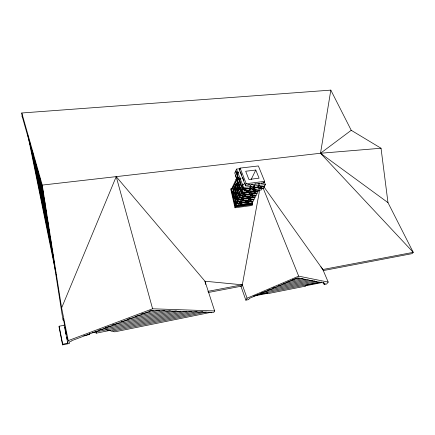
<?xml version="1.0" encoding="UTF-8"?>
<svg xmlns="http://www.w3.org/2000/svg" width="435" height="435" viewBox="0 0 435 435"><rect width="100%" height="100%" fill="white"/><g stroke="black" fill="none" stroke-linecap="round" stroke-linejoin="round"><path stroke-width="0.65" d="M323.145 270.603L412.005 253.659L413.25 252.349L387.987 202.639L381.033 148.237L351.235 130.304L330.817 90.121L21.799 112.986L22.18 116.923L22.196 116.449L42.124 186.963L62.509 317.126L63.124 320.176L63.341 318.806L64.375 323.934L64.162 325.249L67.773 343.182L62.689 344.221L62.58 344.879L69.382 343.487L69.741 341.567L71.432 341.219L71.525 340.757L151.929 310.405L211.546 312.335L211.301 312.776L213.884 312.248L214.629 310.933L204.983 281.228L116.21 176.632L61.623 307.92L68.241 340.632L67.773 343.182M64.162 325.249L59.138 326.223L59.04 326.902L62.58 344.879M330.817 90.121L320.519 153.261L413.25 252.349L322.846 269.521L263.746 186.593M208.278 292.499L241.523 286.159L242.333 284.811L259.646 190.062M89.849 333.221L89.534 334.531L83.678 335.711M110.354 330.334L96.151 333.199L96.488 331.883M321.759 282.059L305.495 285.278L305.152 286.225L267.433 293.712L267.737 292.755L256.645 294.946M235.514 171.303L234.737 173.032L237.08 179.149L237.874 177.431L235.514 171.303L236.607 171.172M240.539 168.633L236.504 169.112L235.721 170.852L236.896 173.913L237.608 173.826M236.896 173.913L237.689 172.173L236.504 169.112M237.689 172.173L238.402 172.086L238.646 172.717L237.934 172.804L237.14 174.544L239.206 179.911L239.919 179.824L240.729 178.094L240.011 178.187L239.206 179.911M239.337 169.851L240.142 168.095L258.363 165.947L264.638 181.346L263.746 183.064L245.389 185.43L239.337 169.851L240.049 169.764M237.874 173.244L238.402 172.086M232.377 188.491L231.067 188.659L230.773 189.301L234.992 207.794L252.131 205.472L252.583 204.597L252.039 202.672M232.997 193.347L231.463 189.258L232.208 187.632L233.747 191.732L232.997 193.347L233.687 193.254L234.188 192.178M233.301 189.595L232.399 187.208L233.155 185.571L234.057 187.963L233.301 189.595L233.992 189.508L234.753 187.871L234.079 186.098M237.874 177.431L238.587 177.344L237.793 179.062L236.042 179.28L235.27 180.96L236.841 185.092L237.543 185L238.065 183.885M236.76 177.708L236.238 178.839L237.162 181.254L237.863 181.167M235.215 185.462L235.987 183.798L235.069 181.395L234.302 183.059L235.215 185.462L235.911 185.37M237.162 181.254L237.684 180.128M237.14 184.913L238.239 187.79L237.461 189.442L236.76 189.535L235.455 186.088L236.221 184.424L236.923 184.337M236.167 184.815L236.683 183.711M234.9 189.252L235.667 187.61L234.106 183.488L233.35 185.141L234.9 189.252L235.596 189.165L236.368 187.518L235.667 187.61M236.841 185.092L237.624 183.418L236.042 179.28M240.729 178.094L240.974 178.736L240.256 178.823L239.451 180.552L241.539 185.979L242.257 185.886L243.078 184.174L242.36 184.266L241.539 185.979M234.677 192.259L233.981 192.352L233.225 193.966L234.634 197.718L235.324 197.62L236.091 196.016L234.911 192.884M238.565 183.956L237.863 184.048L237.08 185.718L238.521 189.502L239.223 189.41L240.017 187.746L239.31 187.838L238.521 189.502M239.119 182.901L238.587 184.038L236.542 178.698M233.927 196.941L233.236 197.033L233.677 196.098L231.844 191.672M234.824 193.651L235.591 192.025L234.291 188.583L233.535 190.22L234.824 193.651L235.52 193.559L236.287 191.933M236.76 189.535L237.537 187.882L236.221 184.424M234.601 196.631L233.91 196.723L233.41 197.784L234.672 202.389L235.368 202.297L235.873 201.236M236.52 192.558L235.83 192.651L235.063 194.276L236.602 198.365L237.298 198.268L238.07 196.653L237.374 196.745L236.602 198.365M238.929 189.595L238.478 188.42L237.776 188.507L236.999 190.16L238.559 194.271L239.261 194.179L239.783 193.08M239.5 184.859L238.973 185.979L240.55 190.106L241.256 190.013M239.391 185.174L240.191 183.467L238.119 178.067L237.325 179.785L239.391 185.174L240.104 185.082L240.642 183.945M241.153 184.016L240.441 184.108L239.636 185.81L241.724 191.259L244.481 190.894L245.307 189.203L245.057 188.556L243.518 188.757M234.634 197.718L235.395 196.109L233.981 192.352M236.564 193.646L237.336 192.009L235.906 188.235L235.139 189.877L236.564 193.646L237.26 193.553L238.037 191.917M236.325 196.642L235.629 196.734L234.867 198.344L236.781 203.45L239.457 203.08L240.24 201.481L240 200.85M238.277 192.547L237.575 192.64L236.798 194.276L238.739 199.404L241.436 199.034L242.23 197.414L241.985 196.778M240.256 188.377L239.554 188.469L238.766 190.133L240.729 195.293L243.442 194.923L244.252 193.276L244.008 192.634M243.078 184.174L243.328 184.821L242.61 184.913L241.789 186.626L242.752 189.122L249.532 188.235L250.821 185.794L250.125 185.881L250.375 186.528L243.573 187.414L242.752 189.122M241.327 189.339L240.653 189.426L241.191 188.301M234.672 202.389L235.433 200.801L233.91 196.723M238.559 194.271L239.348 192.623L237.776 188.507M240.55 190.106L241.082 188.991M236.363 201.334L235.672 201.427L234.911 203.02L235.813 205.445L240.272 204.82L241.05 203.237L240.811 202.612L239.554 202.786M238.309 197.283L237.613 197.381L236.836 198.996L237.755 201.438L242.246 200.818L243.034 199.208L242.795 198.572L240.898 198.833M240.289 193.167L239.587 193.26L238.799 194.907L239.728 197.359L244.252 196.745L245.057 195.108L240.522 195.717L239.728 197.359M241.327 189.627L240.794 190.742L241.735 193.205L246.292 192.602L246.841 191.492M241.724 191.259L242.54 189.562L240.441 184.108M248.287 190.122L247.455 191.797L241.849 192.547L242.659 190.867M245.389 185.43L246.226 183.706L240.142 168.095M234.677 203.335L235.618 205.858L235.368 206.369L234.514 203.357M235.813 205.445L236.58 203.863L235.672 201.427M236.781 203.45L237.553 201.851L235.629 196.734M237.755 201.438L238.538 199.823L237.613 197.381M238.739 199.404L239.527 197.778L237.575 192.64M240.729 195.293L241.528 193.64L239.554 188.469M241.735 193.205L242.273 192.096M234.992 207.794L235.406 206.935L231.067 188.659M245.193 190.802L246.02 189.105L245.77 188.458L244.943 190.155L245.193 190.802L249.701 190.204L250.538 188.513L250.288 187.871M248.423 192.047L244.709 192.542L243.904 194.195L244.149 194.831L249.081 194.168L249.907 192.52L244.959 193.178L244.149 194.831M251.104 179.606L255.785 170.031L245.677 171.249L248.907 179.459L259.075 178.181L255.785 170.031M240.153 202.982L240.936 201.383L240.691 200.752L239.913 202.351L240.153 202.982L245.014 202.302L245.808 200.709L245.568 200.078M242.132 198.942L242.926 197.316L242.686 196.68L241.893 198.306L242.132 198.942L247.031 198.268L247.841 196.647L247.597 196.016L246.368 196.185M246.754 194.211L245.514 194.374L244.704 196.016L244.948 196.647L251.142 195.81L251.968 194.173L251.718 193.542M240.957 204.727L241.74 203.145L241.501 202.514L240.724 204.097L240.957 204.727L247.064 203.868L247.863 202.291L247.624 201.661L243.339 202.259M242.937 200.72L243.73 199.11L243.491 198.48L242.697 200.089L242.937 200.72L249.086 199.872L249.897 198.268L249.652 197.637M244.948 196.647L245.759 195.01L245.514 194.374M253.795 190.568L253.235 191.672L246.993 192.504L247.542 191.395M255.285 189.198L254.431 190.873L248.162 191.704L248.994 190.03L250.255 189.861M251.077 186.436L254.007 186.055L253.752 185.413L254.464 185.321L253.154 187.762L250.228 188.143L251.077 186.436L250.821 185.794M250.408 190.111L250.158 189.47L251 187.779L251.251 188.42L250.408 190.111L253.137 189.747L254.442 187.327L254.698 187.969L253.844 189.655L260.005 188.839L261.321 186.425L261.576 187.066L260.706 188.746L263.398 188.393L264.279 186.713L261.576 187.066M251.56 191.628L250.359 191.791L249.532 193.439L249.777 194.075L253.986 193.504L255.269 191.134L255.519 191.77L254.682 193.412L257.346 193.053L258.194 191.411L255.519 191.77M245.699 202.21L246.498 200.617L246.259 199.986L245.46 201.579L245.699 202.21L249.848 201.628L251.098 199.317L251.343 199.942L250.533 201.535L253.165 201.171L253.98 199.578L251.343 199.942M247.722 198.175L248.537 196.555L248.293 195.924L247.477 197.544L247.722 198.175L251.898 197.604L252.893 195.799M249.777 194.075L250.603 192.422L250.359 191.791M254.464 185.321L254.72 185.962L253.866 187.664L257.846 187.142L258.716 185.446L258.461 184.804L259.168 184.712L259.423 185.353L258.553 187.05L264.507 186.272L265.393 184.576L264.393 182.113L263.692 182.205M256.188 192.939L252.414 193.45L251.588 195.081L251.832 195.712L256.291 195.108L257.128 193.477L252.664 194.081L251.832 195.712M247.749 203.77L248.548 202.193L248.303 201.568L247.504 203.145L247.749 203.77L252.137 203.156L252.952 201.579L248.548 202.193M249.772 199.774L250.587 198.17L250.342 197.544L249.532 199.148L249.772 199.774L254.198 199.165L255.024 197.561L250.587 198.17M258.988 189.877L258.417 190.981L253.931 191.579L254.491 190.476M255.459 189.056L254.894 190.171L255.133 190.78L261.348 189.954L262.218 188.284L258.477 188.774M255.133 190.78L255.987 189.105M253.415 195.891L256.074 195.527L255.236 197.147L252.588 197.506L253.415 195.891L253.165 195.261L254.48 195.081M259.168 184.712L258.298 186.414L258.553 187.05M251.664 204.069L251.93 203.564L235.618 205.858M240.892 286.099L245.851 300.155L247.08 298.214L298.682 276.154L328.197 282.092L326.642 284.017L324.151 284.512L323.216 282.293M253.627 296.094L267.313 293.38L267.737 292.755M324.151 284.512L325.13 283.294L297.464 277.834L249.385 298.377L248.602 299.606L245.851 300.155M351.235 130.304L320.519 153.261L42.255 185.087L21.799 112.986M68.241 340.632L152.598 308.79L214.629 310.933M206.293 312.107L111.659 331.247L109.424 330.317M210.29 312.455L114.775 331.845L112.573 330.915M92.095 332.688L197.028 311.618M202.688 311.661L108.5 330.649L105.678 329.469M112.464 324.798L180.955 311.188M105.216 327.522L186.843 311.242M98.696 330.1L191.28 311.569M261.359 292.619L316.696 281.717M127.613 319.219L170.292 310.802M257.634 294.506L320.16 282.141M121.039 321.808L176.327 310.867M321.916 282.554L305.022 285.904L305.152 286.225M272.723 288.062L312.39 280.303M141.38 313.918L159.351 310.4M267.666 290.216L314.581 281.005M135.508 316.37L164.854 310.606M283.506 283.615L305.935 279.259M278.449 285.773L308.187 279.977M149.189 311.085L153.153 310.313M292.249 279.553L299.4 278.172M287.888 281.581L302.999 278.661M207.908 291.347L242.333 284.811L247.08 298.214M235.204 206.391L252.343 203.977M238.298 202.96L237.037 203.134L237.276 203.765M249.549 201.394L250.788 201.22M236.58 203.863L241.05 203.237M241.74 203.145L247.863 202.291M238.021 204.858L239.321 204.673M240.62 204.493L242.567 204.216M244.513 203.944L245.813 203.765M247.113 203.58L248.412 203.401M238.538 199.823L243.034 199.208M243.73 199.11L249.897 198.268M235.433 200.801L236.129 200.704M241.914 200.584L243.741 200.334M248.635 199.66L250.413 199.409L250.658 200.04L246.498 200.617M237.553 201.851L240.24 201.481M240.936 201.383L245.808 200.709M243.301 196.598L245.139 196.348M250.087 195.679L251.881 195.435M239.527 197.778L242.23 197.414M242.926 197.316L247.841 196.647M248.537 196.555L252.724 195.984L252.474 195.353M244.726 198.311L249.037 197.718M250.968 197.457L252.218 197.283M235.406 206.935L252.583 204.597M241.528 193.64L244.252 193.276M250.603 192.422L254.823 191.862L254.573 191.226L252.768 191.471M242.262 194.815L244.176 194.554M248.619 193.961L249.859 193.792M233.677 196.098L234.367 196.006L232.698 191.558M235.395 196.109L236.091 196.016M245.759 195.01L251.968 194.173M244.535 190.617L247.036 190.285M252.137 189.611L254.024 189.366M239.348 192.623L240.049 192.531M247.058 188.29L248.352 188.121M256.911 187.001L258.765 186.762M242.54 189.562L245.307 189.203M246.02 189.105L250.538 188.513M251.251 188.42L253.986 188.061L253.61 187.023M254.698 187.969L260.875 187.159L260.619 186.517M250.158 189.47L249.451 189.562L249.701 190.204M252.887 189.105L253.589 189.013L253.844 189.655M235.455 186.088L236.151 185.995M247.597 184.886L249.549 184.63M251.495 184.38L252.8 184.212M254.752 183.961L256.052 183.793M258.004 183.543L259.303 183.374M261.256 183.124L262.555 182.956M232.399 187.208L233.089 187.121M234.057 187.963L234.753 187.871M237.537 187.882L238.239 187.79M254.72 185.962L258.716 185.446M259.423 185.353L265.393 184.576M237.624 183.418L238.326 183.325M240.191 183.467L240.908 183.374M246.226 183.706L264.638 181.346M239.435 185.256L238.728 185.348L237.401 181.879M236.977 177.986L236.303 178.067L235.378 175.653M381.033 148.237L320.519 153.261L387.987 202.639M242.333 284.811L204.983 281.228L205.663 284.43M320.916 266.807L322.846 269.521L328.197 282.092M263.49 182.423L263.746 183.064M264.252 185.636L264.507 186.272M263.262 188.366L298.682 276.154M260.451 188.11L260.706 188.746M254.192 190.264L254.431 190.873M252.898 187.115L253.154 187.762M253.681 190.949L253.931 191.579M254.431 192.781L254.682 193.412M252.985 191.041L253.235 191.672M253.735 192.874L253.986 193.504M254.306 196.609L254.551 197.24M254.089 197.028L254.339 197.659M252.414 193.45L252.664 194.081M249.978 187.496L250.228 188.143M252.343 196.881L252.588 197.506M251.653 196.973L251.898 197.604M240.495 171.896L241.719 175.049M242.703 177.572L243.926 180.721M244.905 183.244L245.644 185.136M247.928 191.095L248.162 191.704M247.221 191.188L247.455 191.797M251.218 202.628L251.457 203.248M246.748 191.868L246.993 192.504M250.288 200.91L250.533 201.535M249.603 201.003L249.848 201.628M246.047 191.96L246.292 192.602M248.842 199.241L249.086 199.872M237.934 172.804L240.011 178.187M240.256 178.823L242.36 184.266M242.61 184.913L243.573 187.414M244.231 190.247L244.481 190.894M246.786 197.637L247.031 198.268M244.709 192.542L244.959 193.178M236.705 172.456L237.407 174.288M238.831 177.98L240.446 182.178M241.849 185.816L243.007 188.823M246.824 203.243L247.064 203.868M238.804 184.587L240.653 189.426M240.898 190.068L241.849 192.547M237.863 184.048L239.31 187.838M239.587 193.26L240.522 195.717M242.001 200.187L242.246 200.818M241.191 198.403L241.436 199.034M235.482 185.19L235.922 186.354M237.08 189.399L237.798 191.286M238.489 193.107L239.984 197.05M234.987 188.496L236.069 191.362M236.743 193.145L237.189 194.314M238.994 199.094L239.234 199.73M235.83 192.651L237.374 196.745M233.568 189.317L234.22 191.057M236.749 197.762L237.804 200.562M238.01 201.122L238.249 201.758M237.238 202.721L237.477 203.352M234.818 197.213L235.471 198.958M235.368 203.237L236.308 205.76M267.313 293.38L267.433 293.712M116.21 176.632L152.598 308.79M232.007 191.65L233.236 197.033M95.874 331.97L96.151 333.199M41.417 183.657L43.342 192.955M39.59 177.121L45.055 203.607M37.834 170.873L46.311 212.057M36.105 164.707L47.589 220.632M47.861 221.959L48.138 223.291M34.381 158.519L49.345 231.534M32.712 152.554L51.064 242.3M51.335 243.627L51.607 244.959M31.206 147.351L52.804 253.17M53.075 254.502L53.347 255.834M29.575 141.495L54.598 264.306M27.965 135.698L55.849 272.832M56.12 274.164L56.392 275.491M59.138 326.223L62.689 344.221M42.255 185.087L61.623 307.92M65.005 327.066L66.278 334.602L65.005 327.066M67.033 337.109L67.24 339.376L67.033 337.109"/></g></svg>
